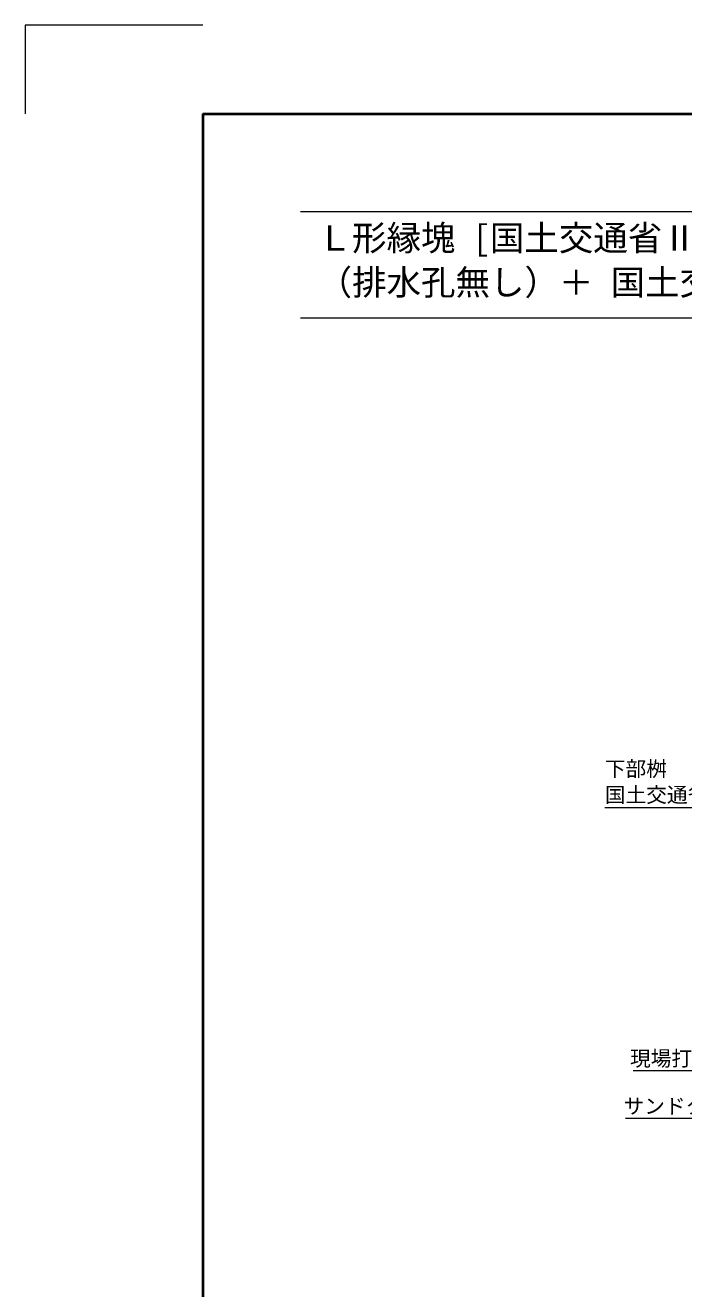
# Model space of a CAD drawing. Units: millimetres at full size, sheet at 1:20; details may follow other scales. Extents: x 77366 to 95666, y -7115 to 5664.
# Drawn here: x 86766 to 88250, y -4024 to -1175 of the extents above; entities that cross this region are included whole.
import ezdxf
from ezdxf.enums import TextEntityAlignment as Align

# ---------------------------------------------------------------- set-up
doc = ezdxf.new("R2010")
doc.units = ezdxf.units.MM
doc.header["$LTSCALE"] = 20
for name, color, linetype, lineweight in [('Defpoints_2', 8, 'Continuous', 0), ('図枠', 7, 'Continuous', 5), ('引出線', 4, 'Continuous', 13)]:
    doc.layers.add(name, color=color, linetype=linetype, lineweight=lineweight)
doc.styles.add('ＭＳ ゴシック', font='')
doc.styles.get('ＭＳ ゴシック').set_extended_font_data('MS Gothic')

msp = doc.modelspace()

# ---------------------------------------------------------------- linework, layer by layer
at = {"layer": 'Defpoints_2', "color": 7, "lineweight": 13}
for p, q in [((86765.8, -1175.36), (86765.8, -1375.36)), ((87165.8, -1175.36), (86765.8, -1175.36))]:
    msp.add_line(p, q, dxfattribs=at)
at = {"layer": '図枠', "lineweight": 40}
for q in [(90765.8, -1375.36), (87165.8, -6915.36)]:
    msp.add_line((87165.8, -1375.36), q, dxfattribs=at)
at = {"layer": '図枠', "lineweight": 13}
for p, q in [((87385.8, -1595.36), (90545.8, -1595.36)), ((87385.8, -1835.36), (90545.8, -1835.36))]:
    msp.add_line(p, q, dxfattribs=at)
at = {"layer": '引出線'}
for points in [[(88640.8, -3062.4), (88412.06, -2939.81), (88071.9, -2939.81)], [(88776.29, -3694.05), (88614.83, -3532.58), (88135.97, -3532.58)], [(88668.4, -3801.94), (88506.94, -3640.48), (88118.71, -3640.48)]]:
    msp.add_lwpolyline(points, dxfattribs=at)

# ---------------------------------------------------------------- texts
at = {"layer": '図枠', "style": 'ＭＳ ゴシック'}
for s, p in [(' Ｌ形縁塊 [国土交通省Ⅱ型] セミフラットタイプＢ 両面Ｒ', (87385.8, -1626.51)), (' （排水孔無し）＋ 国土交通省 Ｄ桝\u3000布設標準構造図 ', (87385.8, -1726.51))]:
    msp.add_text(s, height=56.96, dxfattribs=at).set_placement(p, align=Align.TOP_LEFT)
at = {"layer": '引出線', "style": 'ＭＳ ゴシック'}
for s, p in [('下部桝', (88071.9, -2879.21)), ('国土交通省 D桝', (88071.9, -2937.71))]:
    msp.add_text(s, height=34.18, dxfattribs=at).set_placement(p, align=Align.BOTTOM_LEFT)
for s, p in [('現場打ちコンクリート', (88594.83, -3487.74)), ('サンドクッション', (88486.94, -3595.08))]:
    msp.add_text(s, height=34.18, dxfattribs=at).set_placement(p, align=Align.TOP_RIGHT)

doc.saveas('drawing.dxf')
